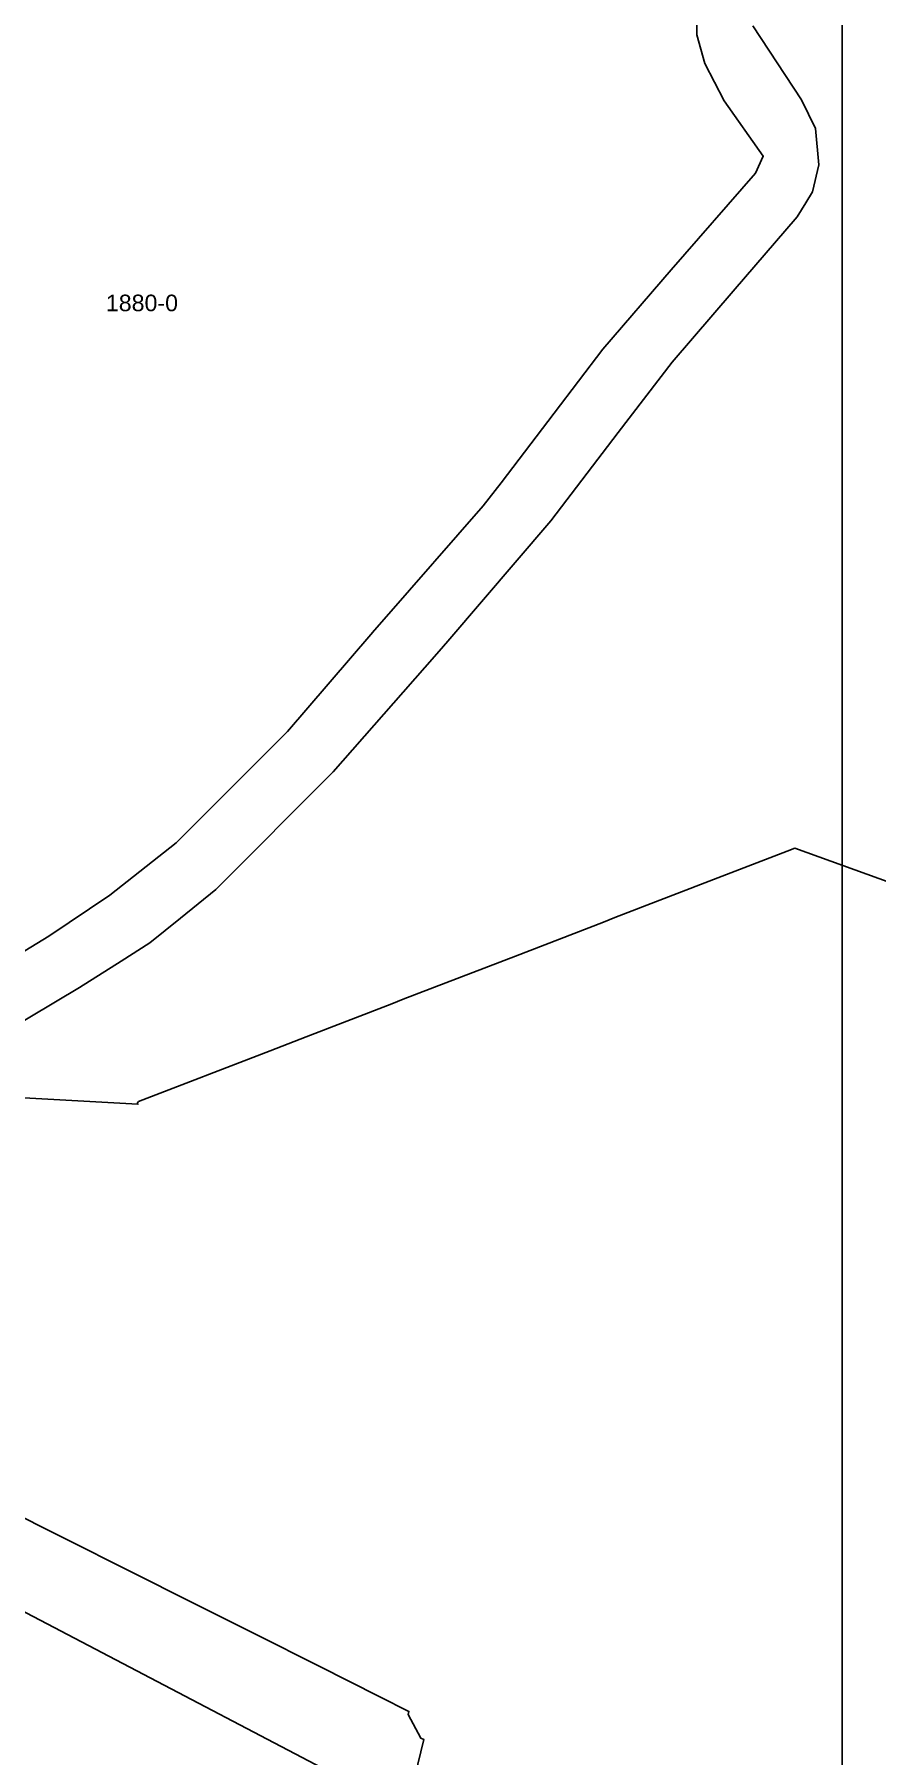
# Model space of a CAD drawing. Header units: metres. Extents: x 7508000 to 7510589, y 4725804 to 4728000.
# Drawn here: x 7509756 to 7510010, y 4726623 to 4727142 of the extents above; entities that cross this region are included whole.
import ezdxf
from ezdxf.enums import TextEntityAlignment as Align

# ---------------------------------------------------------------- set-up
doc = ezdxf.new("R2010")
doc.units = ezdxf.units.M
for name, color, linetype in [('OBILIQ_A10_PAR_PARCEL_TXT', 7, 'Continuous'), ('OBILIQ_PAR_PARCELGEOM_ILI', 7, 'Continuous'), ('Orotofoto 2018', 7, 'Continuous')]:
    doc.layers.add(name, color=color, linetype=linetype)
doc.styles.get("Standard").update_dxf_attribs({"font": 'arial.ttf'})
picture_1 = doc.add_image_def('image1.ecw', size_in_pixel=(11111, 11111))

msp = doc.modelspace()

# ---------------------------------------------------------------- linework, layer by layer
at = {"layer": 'OBILIQ_PAR_PARCELGEOM_ILI', "color": 7, "linetype": 'Continuous'}
for points in [[(7509717.47, 4726843.75), (7509760.66, 4726870.06), (7509779.07, 4726882.46), (7509799.04, 4726898.22), (7509832.65, 4726931.76), (7509857.75, 4726961.03), (7509858.83, 4726962.29), (7509861.72, 4726965.58), (7509891.61, 4726999.75), (7509896.99, 4727006.71), (7509912.95, 4727027.67), (7509927.68, 4727047.02), (7509948.24, 4727070.88), (7509948.24, 4727070.88), (7509973.68, 4727100.05), (7509976.02, 4727105.12), (7509964.2, 4727121.88), (7509958.36, 4727133.05), (7509955.98, 4727141.69), (7509956.13, 4727149.73)], [(7509956.13, 4727149.73), (7509955.98, 4727141.69), (7509958.36, 4727133.05), (7509964.2, 4727121.88), (7509976.02, 4727105.12), (7509973.68, 4727100.05), (7509948.24, 4727070.88), (7509927.68, 4727047.02), (7509912.95, 4727027.67), (7509896.99, 4727006.71), (7509891.61, 4726999.75), (7509861.72, 4726965.58), (7509858.83, 4726962.29), (7509857.75, 4726961.03), (7509832.65, 4726931.76), (7509799.04, 4726898.22), (7509779.07, 4726882.46), (7509760.66, 4726870.06), (7509717.47, 4726843.75)], [(7509739.88, 4726836.66), (7509769.89, 4726854.56), (7509782.43, 4726862.5), (7509791.13, 4726868.01), (7509800.34, 4726875.46), (7509811.03, 4726884.1), (7509846.39, 4726919.64), (7509876.91, 4726954.34), (7509879.64, 4726957.45), (7509880.92, 4726958.95), (7509911.94, 4726995.28), (7509932.29, 4727021.84), (7509932.29, 4727021.84), (7509948.5, 4727043.02), (7509966.93, 4727064.48), (7509986.2, 4727086.92), (7509988.8, 4727091.13), (7509990.82, 4727094.38), (7509992.75, 4727102.56), (7509991.74, 4727113.53), (7509987.57, 4727122.11), (7509972.87, 4727144.39)], [(7509972.87, 4727144.39), (7509987.57, 4727122.11), (7509991.74, 4727113.53), (7509992.75, 4727102.56), (7509990.82, 4727094.38), (7509988.8, 4727091.13), (7509986.2, 4727086.92), (7509966.93, 4727064.48), (7509948.5, 4727043.02), (7509932.29, 4727021.84), (7509911.94, 4726995.28), (7509880.92, 4726958.95), (7509879.64, 4726957.45), (7509876.91, 4726954.34), (7509846.39, 4726919.64), (7509811.03, 4726884.1), (7509800.34, 4726875.46), (7509791.13, 4726868.01), (7509782.43, 4726862.5), (7509769.89, 4726854.56), (7509739.88, 4726836.66)], [(7509745.75, 4726821.77), (7509787.54, 4726819.42), (7509787.42, 4726819.87), (7509787.73, 4726820.22), (7509827.36, 4726835.53), (7509838.22, 4726839.72), (7509864.06, 4726849.7), (7509867.51, 4726851.03), (7509901.31, 4726864.08), (7509901.31, 4726864.08), (7509927.82, 4726874.32), (7509931.26, 4726875.64), (7509962.35, 4726887.65), (7509983.16, 4726895.68), (7509985.48, 4726896.58), (7510116.8, 4726849.2)], [(7509685.29, 4726702.02), (7509855.62, 4726612.79)], [(7509869.13, 4726609.33), (7509873.72, 4726627.92), (7509872.8, 4726628.3), (7509868.97, 4726635.44), (7509869.21, 4726636.41), (7509860.42, 4726640.82), (7509841.92, 4726650.12), (7509823.13, 4726659.55), (7509804.07, 4726669.12), (7509785.08, 4726678.66), (7509765.52, 4726688.49), (7509746.52, 4726698.03)]]:
    msp.add_lwpolyline(points, dxfattribs=at)
msp.add_lwpolyline([(7509855.62, 4726612.79), (7509685.29, 4726702.02), (7509667.69, 4726654.94), (7509651.3, 4726608.07), (7509637.87, 4726570.57), (7509621.89, 4726523.63), (7509605.22, 4726476.28), (7509594.47, 4726444.94), (7509588.83, 4726428.53), (7509586.55, 4726421.62), (7509575.61, 4726388.53), (7509628.15, 4726368.97), (7509665.65, 4726354.81), (7509704.84, 4726340.1), (7509711.58, 4726337.72), (7509855.62, 4726612.79)], close=True, dxfattribs=at)

# ---------------------------------------------------------------- texts
at = {"layer": 'OBILIQ_A10_PAR_PARCEL_TXT', "color": 7}
msp.add_text('1880-0', height=5, dxfattribs=at).set_placement((7509788.73, 4727060.92), align=Align.MIDDLE_CENTER)

# ---------------------------------------------------------------- pictures from other files: only their frames are drawn
at = {"layer": 'Orotofoto 2018'}
image = msp.add_image(picture_1, insert=(7508000, 4726000.02), size_in_units=(1999.82, 1999.82), dxfattribs=at)
image.dxf.flags = 7

doc.saveas('drawing.dxf')
